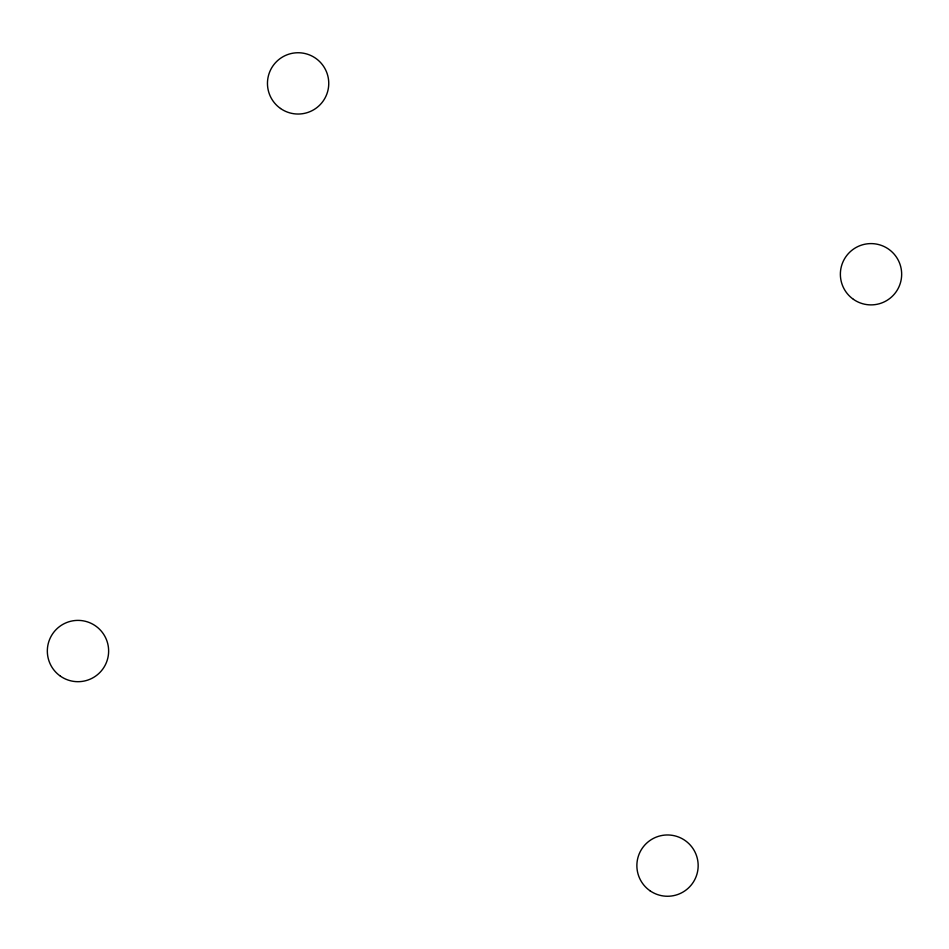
<?xml version="1.0" encoding="UTF-8"?>
<svg xmlns="http://www.w3.org/2000/svg" width="949" height="949" viewBox="0 0 949 949"><rect width="100%" height="100%" fill="white"/><g stroke="black" fill="none" stroke-linecap="round" stroke-linejoin="round"><path stroke-width="1.42" d="M853.436 299.35A30.653 30.653 0 0 0 901.55 276.918A30.653 30.653 0 0 0 858.062 246.467A30.653 30.653 0 0 0 853.436 299.35M649.935 890.72A30.653 30.653 0 0 0 698.049 868.288A30.653 30.653 0 0 0 654.561 837.837A30.653 30.653 0 0 0 649.935 890.72M280.524 108.494A30.653 30.653 0 0 0 328.639 86.062A30.653 30.653 0 0 0 285.151 55.611A30.653 30.653 0 0 0 280.524 108.494M60.404 676.151A30.653 30.653 0 0 0 108.518 653.719A30.653 30.653 0 0 0 65.03 623.256A30.653 30.653 0 0 0 60.404 676.151"/></g></svg>
